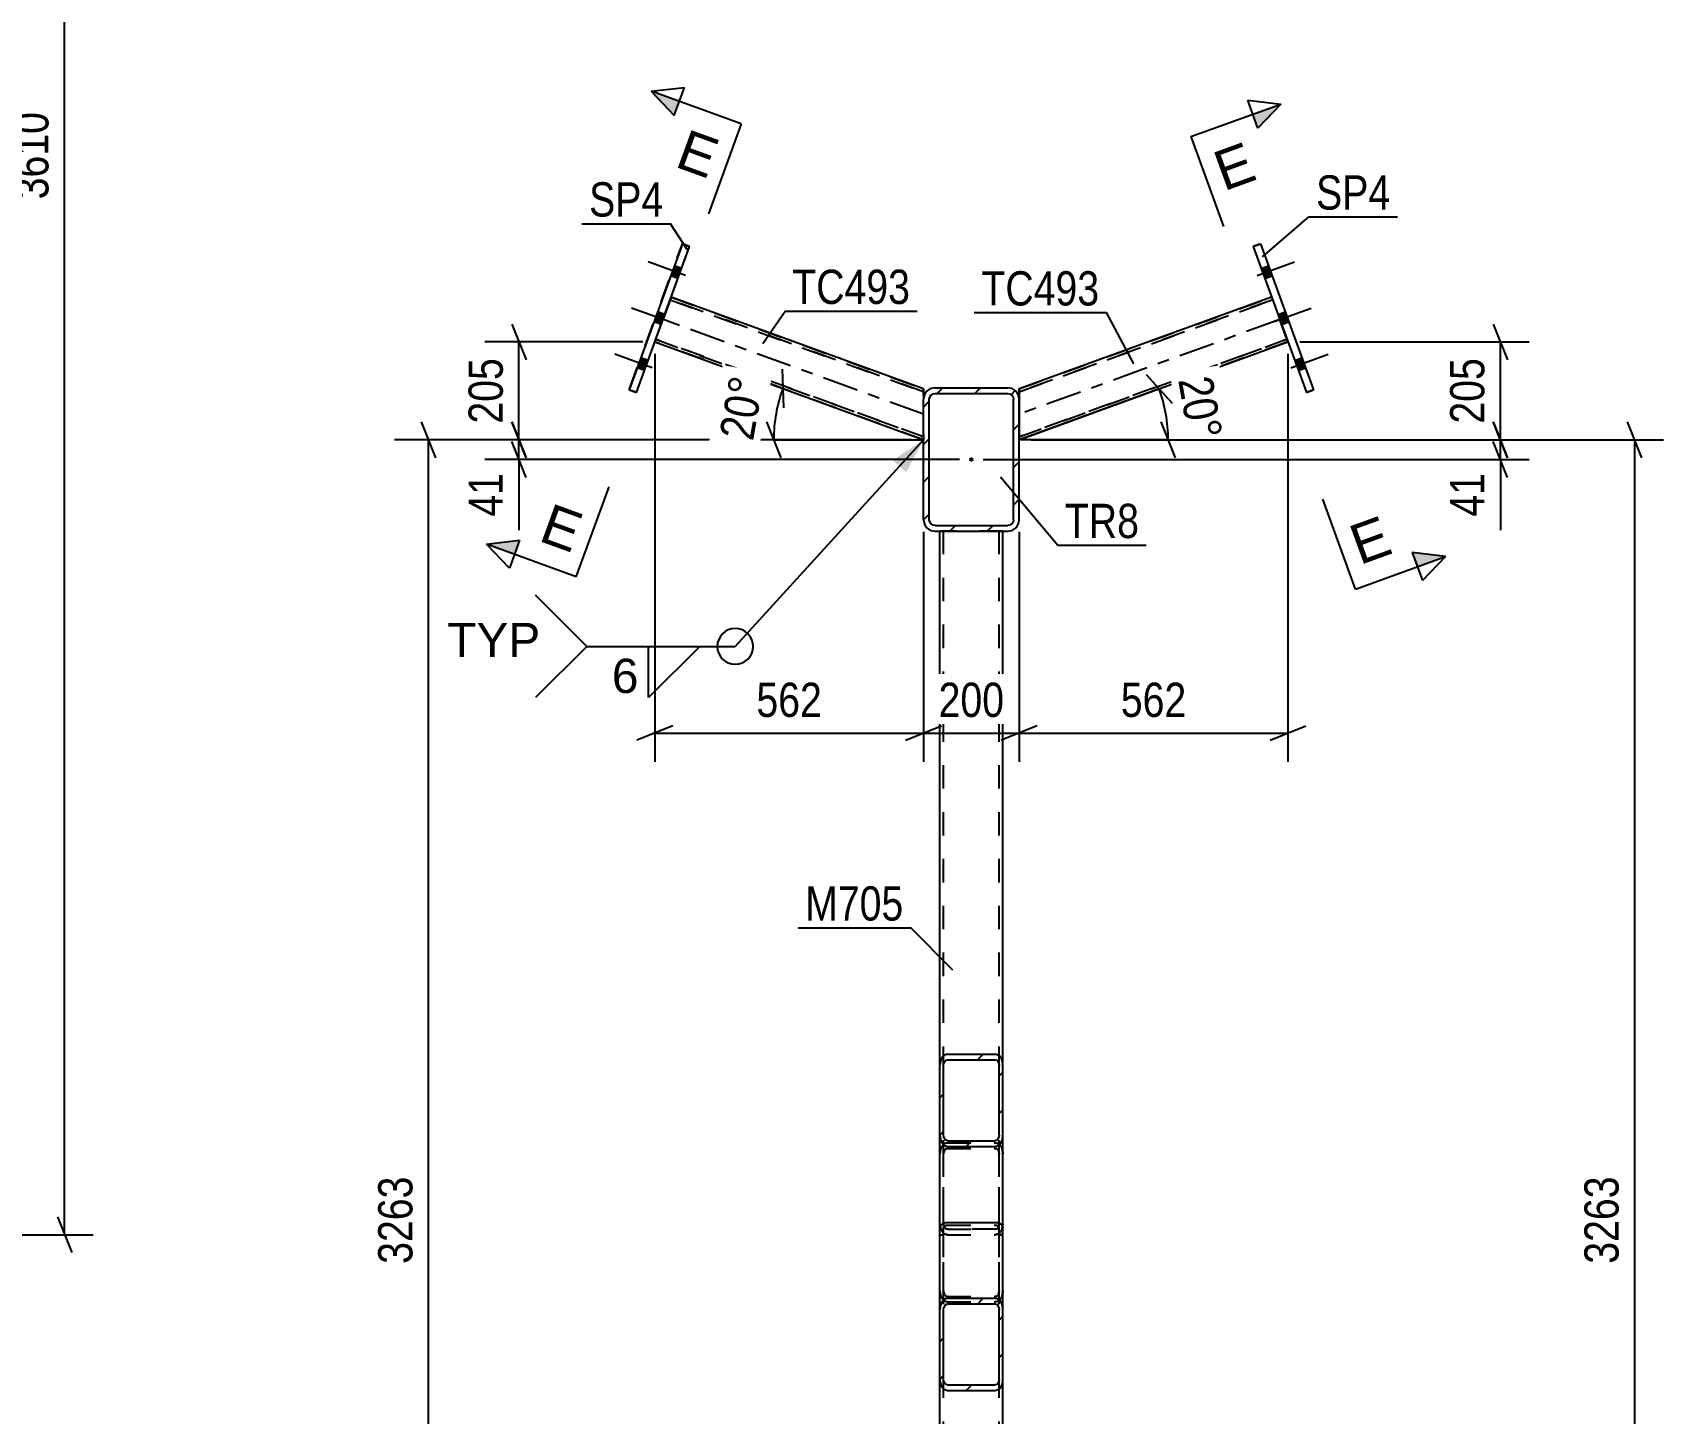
# Model space of a CAD drawing. Header units: millimetres. Extents: x 0 to 841, y 0 to 594.
# Drawn here: x 313.5 to 449.9, y 179.5 to 295 of the extents above; entities that cross this region are included whole.
import ezdxf

# ---------------------------------------------------------------- set-up
doc = ezdxf.new("R2010")
doc.units = ezdxf.units.MM
doc.linetypes.add('DXK_LINE_DOT2', pattern=[3.9198, 1.9599, -1.9599])
doc.linetypes.add('DXK_LINE_DOT3', pattern=[5.9187, 2.979, -0.9799, 0.9799, -0.9799])
doc.styles.add('Arial', font='ARIAL.TTF', dxfattribs={"height": 0.2})
doc.styles.add('Arial Narrow', font='ARIALN.TTF', dxfattribs={"height": 0.2})

# ---------------------------------------------------------------- blocks, each defined once
blk = doc.blocks.new('Part-389627663-10257 - 10248')
at = {"linetype": 'Continuous'}
h = blk.add_hatch(dxfattribs=at)
h.set_pattern_fill('', scale=0.7, style=0, pattern_type=0)
h.set_pattern_definition([(45, (389.404, 182.3938), (-1.57154, 1.57154), [])])
h.paths.add_polyline_path([(389.4, 188.23), (389.4, 182.39), (389.45, 182.04), (389.59, 181.73), (389.8, 181.53), (390.04, 181.46), (394.04, 181.46), (394.29, 181.53), (394.5, 181.73), (394.64, 182.04), (394.68, 182.39), (394.68, 188.23), (394.64, 188.59), (394.5, 188.89), (394.29, 189.1), (394.04, 189.17), (390.04, 189.17), (389.8, 189.1), (389.59, 188.89), (389.45, 188.59)])
h.paths.add_polyline_path([(389.82, 188.56), (389.92, 188.66), (390.04, 188.7), (394.04, 188.7), (394.17, 188.66), (394.27, 188.56), (394.34, 188.41), (394.36, 188.23), (394.36, 182.39), (394.34, 182.22), (394.27, 182.06), (394.17, 181.96), (394.04, 181.93), (390.04, 181.93), (389.92, 181.96), (389.82, 182.06), (389.75, 182.22), (389.72, 182.39), (389.72, 188.23), (389.75, 188.41)])
at = {"color": 2, "linetype": 'Continuous'}
for p, q in [((389.4, 195.05), (389.45, 195.23)), ((389.4, 188.23), (389.4, 195.05)), ((389.45, 195.23), (389.59, 195.38)), ((389.59, 195.38), (389.8, 195.49)), ((389.8, 195.49), (390.04, 195.52)), ((390.04, 195.52), (394.04, 195.52)), ((394.04, 195.52), (394.29, 195.49)), ((394.29, 195.49), (394.5, 195.38)), ((394.5, 195.38), (394.64, 195.23)), ((394.64, 195.23), (394.68, 195.05)), ((394.68, 188.23), (394.68, 195.05)), ((389.45, 188.59), (389.4, 188.23)), ((389.4, 182.39), (389.4, 188.23)), ((389.72, 188.23), (389.75, 188.41)), ((389.72, 182.39), (389.72, 188.23)), ((390.04, 189.17), (389.8, 189.1)), ((389.92, 188.66), (390.04, 188.7)), ((390.04, 189.17), (394.04, 189.17)), ((390.04, 188.7), (394.04, 188.7)), ((394.29, 189.1), (394.04, 189.17)), ((394.04, 188.7), (394.17, 188.66)), ((394.34, 188.41), (394.36, 188.23)), ((394.36, 182.39), (394.36, 188.23)), ((394.68, 188.23), (394.64, 188.59)), ((394.68, 182.39), (394.68, 188.23)), ((389.4, 182.39), (389.45, 182.04)), ((389.75, 182.22), (389.72, 182.39)), ((389.8, 181.53), (390.04, 181.46)), ((390.04, 181.93), (389.92, 181.96)), ((390.04, 181.93), (394.04, 181.93)), ((390.04, 181.46), (394.04, 181.46)), ((394.17, 181.96), (394.04, 181.93)), ((394.04, 181.46), (394.29, 181.53)), ((394.36, 182.39), (394.34, 182.22)), ((394.64, 182.04), (394.68, 182.39))]:
    blk.add_line(p, q, dxfattribs=at)
at = {"color": 7, "linetype": 'DXK_LINE_DOT2'}
for p, q in [((389.75, 195.14), (389.72, 195.05)), ((389.72, 182.39), (389.72, 195.05)), ((389.82, 195.22), (389.75, 195.14)), ((389.92, 195.27), (389.82, 195.22)), ((390.04, 195.29), (389.92, 195.27)), ((390.04, 195.29), (394.04, 195.29)), ((394.17, 195.27), (394.04, 195.29)), ((394.27, 195.22), (394.17, 195.27)), ((394.34, 195.14), (394.27, 195.22)), ((394.36, 195.05), (394.34, 195.14)), ((394.36, 182.39), (394.36, 195.05)), ((389.4, 194.47), (389.72, 194.47)), ((394.36, 194.47), (394.68, 194.47)), ((389.45, 189.44), (389.4, 189.79)), ((389.72, 189.79), (389.75, 189.62)), ((394.34, 189.62), (394.36, 189.79)), ((394.68, 189.79), (394.64, 189.44)), ((389.4, 182.39), (389.4, 188.23)), ((390.04, 188.86), (389.8, 188.93)), ((389.92, 189.36), (390.04, 189.33)), ((390.04, 189.33), (394.04, 189.33)), ((390.04, 188.86), (394.04, 188.86)), ((394.04, 189.33), (394.17, 189.36)), ((394.29, 188.93), (394.04, 188.86)), ((394.68, 182.39), (394.68, 188.23))]:
    blk.add_line(p, q, dxfattribs=at)
for centre, radius, start, end in [((390.16, 189.71), 0.425, 193.2949, 235.5336), ((393.93, 189.71), 0.425, 304.4664, 346.7051), ((390.28, 189.63), 0.85, 193.2949, 235.5336), ((393.81, 189.63), 0.85, 304.4664, 346.7051)]:
    blk.add_arc(centre, radius, start, end, dxfattribs=at)
at = {"color": 2, "linetype": 'Continuous'}
for centre, radius, start, end in [((390.28, 188.39), 0.85, 124.4663, 166.705), ((390.16, 188.31), 0.425, 124.4663, 166.705), ((393.93, 188.31), 0.425, 13.295, 55.5337), ((393.81, 188.39), 0.85, 13.295, 55.5337), ((390.28, 182.23), 0.85, 193.295, 235.5337), ((390.16, 182.31), 0.425, 193.295, 235.5337), ((393.93, 182.31), 0.425, 304.4663, 346.705), ((393.81, 182.23), 0.85, 304.4663, 346.705)]:
    blk.add_arc(centre, radius, start, end, dxfattribs=at)
blk = doc.blocks.new('Part-389627663-10249 - 10248')
at = {"color": 7, "linetype": 'DXK_LINE_DOT2'}
for p, q in [((389.4, 195.41), (389.4, 209.61)), ((389.72, 195.41), (389.72, 209.61)), ((394.36, 195.41), (394.36, 209.61)), ((394.68, 195.41), (394.68, 209.61)), ((390.04, 202.18), (389.8, 202.11)), ((390.04, 202.18), (394.04, 202.18)), ((394.29, 202.11), (394.04, 202.18)), ((389.45, 201.6), (389.4, 201.25)), ((389.72, 201.25), (389.75, 201.43)), ((389.92, 201.68), (390.04, 201.71)), ((390.04, 201.71), (394.04, 201.71)), ((394.04, 201.71), (394.17, 201.68)), ((394.34, 201.43), (394.36, 201.25)), ((394.68, 201.25), (394.64, 201.6)), ((389.4, 195.41), (389.45, 195.05)), ((389.75, 195.23), (389.72, 195.41)), ((394.36, 195.41), (394.34, 195.23)), ((394.64, 195.05), (394.68, 195.41)), ((389.8, 194.55), (390.04, 194.47)), ((390.04, 194.94), (389.92, 194.98)), ((394.04, 194.94), (390.04, 194.94)), ((390.04, 194.47), (394.04, 194.47)), ((394.17, 194.98), (394.04, 194.94)), ((394.04, 194.47), (394.29, 194.55))]:
    blk.add_line(p, q, dxfattribs=at)
for centre, radius, start, end in [((390.28, 201.41), 0.85, 124.4664, 166.7051), ((393.81, 201.41), 0.85, 13.2949, 55.5336), ((390.16, 201.33), 0.425, 124.4664, 166.7051), ((393.93, 201.33), 0.425, 13.2949, 55.5336), ((390.28, 195.25), 0.85, 193.2949, 235.5336), ((390.16, 195.33), 0.425, 193.2949, 235.5336), ((393.93, 195.33), 0.425, 304.4664, 346.7051), ((393.81, 195.25), 0.85, 304.4664, 346.7051)]:
    blk.add_arc(centre, radius, start, end, dxfattribs=at)
blk = doc.blocks.new('Part-389627663-10282 - 10248')
at = {"color": 2, "linetype": 'Continuous'}
for p, q in [((417.15, 272.91), (396.04, 265.22)), ((396.04, 260.97), (418.52, 269.15)), ((396.04, 265.22), (396.04, 264.71)), ((396.04, 265.22), (396.04, 265.22)), ((396.04, 264.71), (396.04, 260.97)), ((396.04, 260.97), (396.04, 260.97))]:
    blk.add_line(p, q, dxfattribs=at)
at = {"color": 7, "linetype": 'DXK_LINE_DOT2'}
for p, q in [((396.04, 265.22), (417.15, 272.91)), ((418.52, 269.15), (417.15, 272.91)), ((396.04, 264.97), (417.24, 272.68)), ((417.24, 272.68), (396.04, 264.97)), ((396.04, 261.22), (418.44, 269.37)), ((418.44, 269.37), (396.04, 261.22)), ((418.52, 269.15), (396.04, 260.97)), ((396.04, 260.97), (396.04, 265.22)), ((396.04, 264.97), (396.04, 264.97)), ((396.04, 264.97), (396.04, 264.95)), ((396.04, 264.95), (396.04, 264.81)), ((396.04, 261.22), (396.04, 261.22))]:
    blk.add_line(p, q, dxfattribs=at)
at = {"color": 7, "linetype": 'DXK_LINE_DOT3'}
blk.add_line((417.84, 271.03), (396.04, 263.1), dxfattribs=at)
blk = doc.blocks.new('Part-389627663-10250 - 10248')
at = {"color": 7, "linetype": 'DXK_LINE_DOT2'}
for p, q in [((389.45, 195.23), (389.4, 195.05)), ((389.4, 181.43), (389.4, 195.05)), ((389.59, 195.38), (389.45, 195.23)), ((389.8, 195.49), (389.59, 195.38)), ((389.72, 195.05), (389.75, 195.14)), ((389.72, 181.43), (389.72, 195.05)), ((389.75, 195.14), (389.82, 195.22)), ((390.04, 195.52), (389.8, 195.49)), ((389.82, 195.22), (389.92, 195.27)), ((389.92, 195.27), (390.04, 195.29)), ((390.04, 195.52), (394.04, 195.52)), ((390.04, 195.29), (394.04, 195.29)), ((394.29, 195.49), (394.04, 195.52)), ((394.04, 195.29), (394.17, 195.27)), ((394.17, 195.27), (394.27, 195.22)), ((394.27, 195.22), (394.34, 195.14)), ((394.5, 195.38), (394.29, 195.49)), ((394.34, 195.14), (394.36, 195.05)), ((394.36, 181.43), (394.36, 195.05)), ((394.64, 195.23), (394.5, 195.38)), ((394.68, 195.05), (394.64, 195.23)), ((394.68, 181.43), (394.68, 195.05)), ((389.4, 194.47), (389.72, 194.47)), ((394.68, 194.47), (394.36, 194.47)), ((389.4, 189.79), (389.45, 189.44)), ((389.75, 189.62), (389.72, 189.79)), ((394.36, 189.79), (394.34, 189.62)), ((394.64, 189.44), (394.68, 189.79)), ((389.8, 188.93), (390.04, 188.86)), ((390.04, 189.33), (389.92, 189.36)), ((390.04, 189.33), (394.04, 189.33)), ((390.04, 188.86), (394.04, 188.86)), ((394.17, 189.36), (394.04, 189.33)), ((394.04, 188.86), (394.29, 188.93))]:
    blk.add_line(p, q, dxfattribs=at)
for centre, radius, start, end in [((390.16, 189.71), 0.425, 193.2949, 235.5336), ((393.93, 189.71), 0.425, 304.4664, 346.7051), ((390.28, 189.63), 0.85, 193.2949, 235.5336), ((393.81, 189.63), 0.85, 304.4664, 346.7051)]:
    blk.add_arc(centre, radius, start, end, dxfattribs=at)
blk = doc.blocks.new('Part-389627663-10255 - 10248')
at = {"color": 7, "linetype": 'DXK_LINE_DOT2'}
for p, q in [((366.93, 272.91), (365.57, 269.15)), ((365.57, 269.15), (366.93, 272.91)), ((366.93, 272.91), (388.04, 265.22)), ((366.93, 272.91), (366.93, 272.91)), ((366.85, 272.68), (388.04, 264.97)), ((388.04, 264.97), (366.85, 272.68)), ((366.85, 272.68), (366.85, 272.68)), ((388.04, 260.97), (365.57, 269.15)), ((365.57, 269.15), (365.57, 269.15)), ((365.65, 269.37), (388.04, 261.22)), ((388.04, 261.22), (365.65, 269.37)), ((365.65, 269.37), (365.65, 269.37)), ((388.04, 260.97), (388.04, 265.22)), ((388.04, 264.97), (388.04, 264.97)), ((388.04, 264.71), (388.04, 264.91)), ((388.04, 261.38), (388.04, 264.36)), ((388.04, 261.48), (388.04, 260.97)), ((388.04, 261.22), (388.04, 261.24)), ((388.04, 261.22), (388.04, 261.22)), ((388.04, 260.97), (388.04, 260.97)), ((388.04, 260.97), (388.04, 260.97))]:
    blk.add_line(p, q, dxfattribs=at)
at = {"color": 2, "linetype": 'Continuous'}
for p, q in [((388.04, 265.22), (366.93, 272.91)), ((365.57, 269.15), (388.04, 260.97)), ((388.04, 265.22), (388.04, 265.22)), ((388.04, 265.22), (388.04, 265.19)), ((388.04, 265.19), (388.04, 265.07)), ((388.04, 265.07), (388.04, 264.71)), ((388.04, 264.71), (388.04, 264.36))]:
    blk.add_line(p, q, dxfattribs=at)
at = {"color": 7, "linetype": 'DXK_LINE_DOT3'}
blk.add_line((388.04, 263.1), (366.25, 271.03), dxfattribs=at)
blk = doc.blocks.new('Part-389627663-10284 - 10248')
at = {"color": 2, "linetype": 'Continuous'}
for p, q in [((367.87, 277.36), (363.43, 265.14)), ((364.03, 264.92), (368.47, 277.14)), ((368.47, 277.14), (367.87, 277.36)), ((367.87, 277.36), (367.87, 277.36)), ((368.47, 277.14), (368.47, 277.14)), ((363.43, 265.14), (364.03, 264.92)), ((363.43, 265.14), (363.43, 265.14)), ((364.03, 264.92), (364.03, 264.92))]:
    blk.add_line(p, q, dxfattribs=at)
at = {"color": 7, "linetype": 'DXK_LINE_DOT2'}
for p, q in [((363.43, 265.14), (367.87, 277.36)), ((364.03, 264.92), (368.47, 277.14)), ((367.87, 277.36), (368.47, 277.14)), ((364.03, 264.92), (363.43, 265.14))]:
    blk.add_line(p, q, dxfattribs=at)
blk = doc.blocks.new('Part-389627663-10287 - 10248')
at = {"color": 2, "linetype": 'Continuous'}
for p, q in [((416.22, 277.36), (415.61, 277.14)), ((415.61, 277.14), (420.06, 264.92)), ((416.22, 277.36), (420.66, 265.14)), ((420.06, 264.92), (420.66, 265.14))]:
    blk.add_line(p, q, dxfattribs=at)
at = {"color": 7, "linetype": 'DXK_LINE_DOT2'}
for p, q in [((415.61, 277.14), (416.22, 277.36)), ((420.66, 265.14), (420.06, 264.92))]:
    blk.add_line(p, q, dxfattribs=at)
blk = doc.blocks.new('Part-389627663-10300 - 10248')
at = {"linetype": 'Continuous'}
h = blk.add_hatch(dxfattribs=at)
h.set_pattern_fill('', scale=0.7, style=0, pattern_type=0)
h.set_pattern_definition([(45, (389.404, 202.8088), (-1.57154, 1.57154), [])])
h.paths.add_polyline_path([(389.4, 208.65), (389.4, 202.81), (389.45, 202.45), (389.59, 202.15), (389.8, 201.95), (390.04, 201.87), (394.04, 201.87), (394.29, 201.95), (394.5, 202.15), (394.64, 202.45), (394.68, 202.81), (394.68, 208.65), (394.64, 209.01), (394.5, 209.31), (394.29, 209.51), (394.04, 209.58), (390.04, 209.58), (389.8, 209.51), (389.59, 209.31), (389.45, 209.01)])
h.paths.add_polyline_path([(389.82, 208.98), (389.92, 209.08), (390.04, 209.11), (394.04, 209.11), (394.17, 209.08), (394.27, 208.98), (394.34, 208.83), (394.36, 208.65), (394.36, 202.81), (394.34, 202.63), (394.27, 202.48), (394.17, 202.38), (394.04, 202.34), (390.04, 202.34), (389.92, 202.38), (389.82, 202.48), (389.75, 202.63), (389.72, 202.81), (389.72, 208.65), (389.75, 208.83)])
at = {"color": 2, "linetype": 'Continuous'}
for p, q in [((389.45, 209.01), (389.4, 208.65)), ((389.72, 208.65), (389.75, 208.83)), ((390.04, 209.58), (389.8, 209.51)), ((389.92, 209.08), (390.04, 209.11)), ((390.04, 209.58), (394.04, 209.58)), ((390.04, 209.11), (394.04, 209.11)), ((394.29, 209.51), (394.04, 209.58)), ((394.04, 209.11), (394.17, 209.08)), ((394.34, 208.83), (394.36, 208.65)), ((394.68, 208.65), (394.64, 209.01)), ((389.4, 202.81), (389.4, 208.65)), ((389.72, 202.81), (389.72, 208.65)), ((394.36, 202.81), (394.36, 208.65)), ((394.68, 202.81), (394.68, 208.65)), ((389.4, 195.41), (389.4, 202.81)), ((389.4, 202.81), (389.45, 202.45)), ((389.75, 202.63), (389.72, 202.81)), ((389.8, 201.95), (390.04, 201.87)), ((390.04, 202.34), (389.92, 202.38)), ((390.04, 202.34), (394.04, 202.34)), ((390.04, 201.87), (394.04, 201.87)), ((394.17, 202.38), (394.04, 202.34)), ((394.04, 201.87), (394.29, 201.95)), ((394.36, 202.81), (394.34, 202.63)), ((394.64, 202.45), (394.68, 202.81)), ((394.68, 195.41), (394.68, 202.81)), ((389.44, 195.17), (389.4, 195.41)), ((394.68, 195.41), (394.65, 195.17))]:
    blk.add_line(p, q, dxfattribs=at)
at = {"color": 7, "linetype": 'DXK_LINE_DOT2'}
for p, q in [((389.4, 202.81), (389.4, 208.65)), ((389.72, 195.41), (389.72, 208.65)), ((394.36, 195.41), (394.36, 208.65)), ((394.68, 202.81), (394.68, 208.65)), ((389.8, 202.11), (390.04, 202.18)), ((390.04, 202.18), (394.04, 202.18)), ((394.04, 202.18), (394.29, 202.11)), ((389.4, 201.25), (389.45, 201.6)), ((389.75, 201.43), (389.72, 201.25)), ((390.04, 201.71), (389.92, 201.68)), ((390.04, 201.71), (394.04, 201.71)), ((394.17, 201.68), (394.04, 201.71)), ((394.36, 201.25), (394.34, 201.43)), ((394.64, 201.6), (394.68, 201.25)), ((389.45, 195.05), (389.44, 195.17)), ((389.72, 195.41), (389.75, 195.23)), ((394.34, 195.23), (394.36, 195.41)), ((394.65, 195.17), (394.64, 195.05)), ((390.04, 194.47), (389.8, 194.55)), ((389.92, 194.98), (390.04, 194.94)), ((390.04, 194.94), (394.04, 194.94)), ((390.04, 194.47), (394.04, 194.47)), ((394.04, 194.94), (394.17, 194.98)), ((394.29, 194.55), (394.04, 194.47))]:
    blk.add_line(p, q, dxfattribs=at)
at = {"color": 2, "linetype": 'Continuous'}
for centre, radius, start, end in [((390.28, 208.81), 0.85, 124.4665, 166.7051), ((390.16, 208.73), 0.425, 124.4665, 166.7051), ((393.93, 208.73), 0.425, 13.2949, 55.5335), ((393.81, 208.81), 0.85, 13.2949, 55.5335), ((390.28, 202.65), 0.85, 193.2949, 235.5335), ((390.16, 202.73), 0.425, 193.2949, 235.5335), ((393.93, 202.73), 0.425, 304.4665, 346.7051), ((393.81, 202.65), 0.85, 304.4665, 346.7051)]:
    blk.add_arc(centre, radius, start, end, dxfattribs=at)
at = {"color": 7, "linetype": 'DXK_LINE_DOT2'}
for centre, radius, start, end in [((390.28, 201.41), 0.85, 124.4664, 166.7051), ((393.81, 201.41), 0.85, 13.2949, 55.5336), ((390.16, 201.33), 0.425, 124.4664, 166.7051), ((393.93, 201.33), 0.425, 13.2949, 55.5336), ((390.28, 195.25), 0.85, 193.2949, 235.5336), ((390.16, 195.33), 0.425, 193.2949, 235.5336), ((393.93, 195.33), 0.425, 304.4664, 346.7051), ((393.81, 195.25), 0.85, 304.4664, 346.7051)]:
    blk.add_arc(centre, radius, start, end, dxfattribs=at)
blk = doc.blocks.new('Part-389627663-10301 - 10248')
at = {"color": 2, "linetype": 'Continuous'}
for p, q in [((389.4, 208.65), (389.4, 253.32)), ((394.68, 208.65), (394.68, 253.32)), ((389.4, 195.05), (389.4, 195.41)), ((394.68, 195.05), (394.68, 195.41)), ((389.4, 137.72), (389.4, 182.39)), ((394.68, 137.72), (394.68, 182.39))]:
    blk.add_line(p, q, dxfattribs=at)
at = {"color": 7, "linetype": 'DXK_LINE_DOT2'}
for p, q in [((394.68, 253.32), (389.4, 253.32)), ((389.72, 137.72), (389.72, 253.32)), ((394.36, 137.72), (394.36, 253.32)), ((389.4, 195.41), (389.4, 208.65)), ((394.68, 195.41), (394.68, 208.65)), ((389.4, 182.39), (389.4, 195.05)), ((394.68, 182.39), (394.68, 195.05)), ((389.4, 137.72), (394.68, 137.72)), ((389.4, 137.72), (389.45, 137.72))]:
    blk.add_line(p, q, dxfattribs=at)
blk = doc.blocks.new('Part-389627663-10303 - 10248')
at = {"linetype": 'Continuous'}
h = blk.add_hatch(dxfattribs=at)
h.set_pattern_fill('', scale=0.7, style=0, pattern_type=0)
h.set_pattern_definition([(45, (388.044, 254.2802), (-1.57154, 1.57154), [])])
h.paths.add_polyline_path([(388.04, 264.36), (388.04, 254.28), (388.12, 253.91), (388.33, 253.6), (388.64, 253.39), (389, 253.32), (395.08, 253.32), (395.45, 253.39), (395.76, 253.6), (395.97, 253.91), (396.04, 254.28), (396.04, 264.36), (395.97, 264.73), (395.76, 265.04), (395.45, 265.25), (395.08, 265.32), (389, 265.32), (388.64, 265.25), (388.33, 265.04), (388.12, 264.73)])
h.paths.add_polyline_path([(388.66, 264.7), (388.82, 264.8), (389, 264.84), (395.08, 264.84), (395.27, 264.8), (395.42, 264.7), (395.53, 264.54), (395.56, 264.36), (395.56, 254.28), (395.53, 254.1), (395.42, 253.94), (395.27, 253.84), (395.08, 253.8), (389, 253.8), (388.82, 253.84), (388.66, 253.94), (388.56, 254.1), (388.52, 254.28), (388.52, 264.36), (388.56, 264.54)])
blk.add_hatch(color=30, dxfattribs=at).paths.add_polyline_path([(392.04, 259.22, -1), (392.04, 259.42, -1)])
at = {"color": 2, "linetype": 'Continuous'}
for p, q in [((388.12, 264.73), (388.04, 264.36)), ((389, 265.32), (388.64, 265.25)), ((388.82, 264.8), (389, 264.84)), ((389, 265.32), (395.08, 265.32)), ((389, 264.84), (395.08, 264.84)), ((395.45, 265.25), (395.08, 265.32)), ((395.08, 264.84), (395.27, 264.8)), ((396.04, 264.36), (395.97, 264.73)), ((388.04, 254.28), (388.04, 264.36)), ((388.52, 264.36), (388.56, 264.54)), ((388.52, 254.28), (388.52, 264.36)), ((395.53, 264.54), (395.56, 264.36)), ((395.56, 254.28), (395.56, 264.36)), ((396.04, 254.28), (396.04, 264.36)), ((388.04, 254.28), (388.12, 253.91)), ((388.56, 254.1), (388.52, 254.28)), ((389, 253.8), (388.82, 253.84)), ((389, 253.8), (395.08, 253.8)), ((395.27, 253.84), (395.08, 253.8)), ((395.56, 254.28), (395.53, 254.1)), ((395.97, 253.91), (396.04, 254.28)), ((388.64, 253.39), (389, 253.32)), ((389, 253.32), (395.08, 253.32)), ((395.08, 253.32), (395.45, 253.39))]:
    blk.add_line(p, q, dxfattribs=at)
at = {"color": 7, "linetype": 'DXK_LINE_DOT3'}
blk.add_line((392.04, 259.32), (392.04, 259.32), dxfattribs=at)
at = {"color": 30, "linetype": 'DXK_LINE_DOT3'}
blk.add_line((392.04, 259.32), (392.04, 259.32), dxfattribs=at)
at = {"color": 30, "linetype": 'Continuous'}
blk.add_circle((392.04, 259.32), 0.1, dxfattribs=at)
at = {"color": 2, "linetype": 'Continuous'}
for centre, radius, start, end in [((389, 264.36), 0.96, 112.5, 157.5), ((389, 264.36), 0.48, 112.5, 157.5), ((395.08, 264.36), 0.48, 22.5, 67.5), ((395.08, 264.36), 0.96, 22.5, 67.5), ((389, 254.28), 0.96, 202.5, 247.5), ((389, 254.28), 0.48, 202.5, 247.5), ((395.08, 254.28), 0.48, 292.5, 337.5), ((395.08, 254.28), 0.96, 292.5, 337.5)]:
    blk.add_arc(centre, radius, start, end, dxfattribs=at)
blk = doc.blocks.new('Bolt-389627663-10341 - 10248')
at = {"linetype": 'Continuous'}
for points in [[(367.5, 274.47), (367.8, 275.29), (367.2, 275.51), (366.9, 274.69)], [(367.5, 274.47), (367.8, 275.29), (367.2, 275.51), (366.9, 274.69)], [(367.5, 274.47), (367.8, 275.29), (367.2, 275.51), (366.9, 274.69)], [(366.1, 270.61), (366.4, 271.44), (365.8, 271.66), (365.5, 270.83)], [(366.1, 270.61), (366.4, 271.44), (365.8, 271.66), (365.5, 270.83)], [(364.7, 266.76), (365, 267.59), (364.4, 267.81), (364.1, 266.98)], [(364.7, 266.76), (365, 267.59), (364.4, 267.81), (364.1, 266.98)], [(364.7, 266.76), (365, 267.59), (364.4, 267.81), (364.1, 266.98)]]:
    blk.add_hatch(color=1, dxfattribs=at).paths.add_polyline_path(points)
at = {"color": 1, "linetype": 'Continuous'}
for p, q in [((368.14, 274.7), (365.02, 275.84)), ((368.14, 274.7), (365.02, 275.84)), ((368.14, 274.7), (365.02, 275.84)), ((367.8, 275.29), (367.2, 275.51)), ((367.8, 275.29), (367.2, 275.51)), ((367.8, 275.29), (367.2, 275.51)), ((367.5, 274.47), (366.9, 274.69)), ((367.5, 274.47), (366.9, 274.69)), ((367.5, 274.47), (366.9, 274.69)), ((366.74, 270.85), (363.62, 271.99)), ((366.74, 270.85), (363.62, 271.99)), ((366.4, 271.44), (365.8, 271.66)), ((366.4, 271.44), (365.8, 271.66)), ((366.1, 270.61), (365.5, 270.83)), ((366.1, 270.61), (365.5, 270.83)), ((365.34, 267), (362.22, 268.13)), ((365.34, 267), (362.22, 268.13)), ((365.34, 267), (362.22, 268.13)), ((365, 267.59), (364.4, 267.81)), ((365, 267.59), (364.4, 267.81)), ((365, 267.59), (364.4, 267.81)), ((364.7, 266.76), (364.1, 266.98)), ((364.7, 266.76), (364.1, 266.98)), ((364.7, 266.76), (364.1, 266.98))]:
    blk.add_line(p, q, dxfattribs=at)
blk = doc.blocks.new('Bolt-389627663-10344 - 10248')
at = {"linetype": 'Continuous'}
for points in [[(416.28, 275.29), (416.59, 274.47), (417.19, 274.69), (416.89, 275.51)], [(416.28, 275.29), (416.59, 274.47), (417.19, 274.69), (416.89, 275.51)], [(416.28, 275.29), (416.59, 274.47), (417.19, 274.69), (416.89, 275.51)], [(417.69, 271.44), (417.99, 270.62), (418.59, 270.83), (418.29, 271.66)], [(417.69, 271.44), (417.99, 270.62), (418.59, 270.83), (418.29, 271.66)], [(419.09, 267.59), (419.39, 266.76), (419.99, 266.98), (419.69, 267.81)], [(419.09, 267.59), (419.39, 266.76), (419.99, 266.98), (419.69, 267.81)], [(419.09, 267.59), (419.39, 266.76), (419.99, 266.98), (419.69, 267.81)]]:
    blk.add_hatch(color=1, dxfattribs=at).paths.add_polyline_path(points)
at = {"color": 1, "linetype": 'Continuous'}
for p, q in [((415.95, 274.7), (419.07, 275.84)), ((415.95, 274.7), (419.07, 275.84)), ((415.95, 274.7), (419.07, 275.84)), ((416.28, 275.29), (416.89, 275.51)), ((416.28, 275.29), (416.89, 275.51)), ((416.28, 275.29), (416.89, 275.51)), ((416.59, 274.47), (417.19, 274.69)), ((416.59, 274.47), (417.19, 274.69)), ((416.59, 274.47), (417.19, 274.69)), ((417.35, 270.85), (420.47, 271.99)), ((417.35, 270.85), (420.47, 271.99)), ((417.69, 271.44), (418.29, 271.66)), ((417.69, 271.44), (418.29, 271.66)), ((417.99, 270.62), (418.59, 270.83)), ((417.99, 270.62), (418.59, 270.83)), ((418.75, 267), (421.87, 268.13)), ((418.75, 267), (421.87, 268.13)), ((418.75, 267), (421.87, 268.13)), ((419.09, 267.59), (419.69, 267.81)), ((419.09, 267.59), (419.69, 267.81)), ((419.09, 267.59), (419.69, 267.81)), ((419.39, 266.76), (419.99, 266.98)), ((419.39, 266.76), (419.99, 266.98)), ((419.39, 266.76), (419.99, 266.98))]:
    blk.add_line(p, q, dxfattribs=at)
blk = doc.blocks.new('StraightDimension-389627663-3346 - 2911')
at = {"color": 7, "linetype": 'Continuous'}
for p, q in [((316.8, 373.49), (315.6, 376.49)), ((287.87, 374.99), (318.6, 374.99)), ((316.2, 194.49), (316.2, 374.99)), ((315.6, 195.99), (316.8, 192.99)), ((287.87, 194.49), (318.6, 194.49))]:
    blk.add_line(p, q, dxfattribs=at)
at = {"color": 0}
blk.add_wipeout([(315.45, 288.99), (311.25, 288.99), (311.25, 280.48), (315.45, 280.48)], dxfattribs=at)
at = {"color": 3, "style": 'Arial Narrow'}
blk.add_text('3610', height=2.863, rotation=90.0002, dxfattribs=at).set_placement((314.85, 281.08))
blk = doc.blocks.new('StraightDimension-389627663-25685 - 10248')
at = {"color": 7, "linetype": 'Continuous'}
for p, q in [((365.57, 268.15), (365.57, 234.04)), ((388.04, 253.28), (388.04, 234.04)), ((367.07, 237.04), (364.07, 235.84)), ((365.57, 236.44), (388.04, 236.44)), ((386.54, 235.84), (389.54, 237.04))]:
    blk.add_line(p, q, dxfattribs=at)
at = {"color": 0}
blk.add_wipeout([(380.15, 237.19), (380.15, 241.39), (373.46, 241.39), (373.46, 237.19)], dxfattribs=at)
at = {"color": 3, "style": 'Arial Narrow'}
blk.add_text('562', height=2.863, dxfattribs=at).set_placement((374.06, 237.79))
blk = doc.blocks.new('StraightDimension-389627663-25684 - 10248')
at = {"color": 7, "linetype": 'Continuous'}
for p, q in [((388.04, 253.28), (388.04, 234.04)), ((396.04, 253.28), (396.04, 234.04)), ((386.54, 235.84), (389.54, 237.04)), ((388.04, 236.44), (396.04, 236.44)), ((397.54, 237.04), (394.54, 235.84))]:
    blk.add_line(p, q, dxfattribs=at)
at = {"color": 0}
blk.add_wipeout([(395.39, 237.19), (395.39, 241.39), (388.7, 241.39), (388.7, 237.19)], dxfattribs=at)
at = {"color": 3, "style": 'Arial Narrow'}
blk.add_text('200', height=2.863, dxfattribs=at).set_placement((389.3, 237.79))
blk = doc.blocks.new('AngleDimension-389627663-23978 - 10248')
at = {"color": 7, "linetype": 'Continuous'}
for p, q in [((406.67, 266.43), (408.83, 264.02)), ((407.75, 265.23), (396.04, 260.97)), ((409.1, 259.47), (407.9, 262.47)), ((408.5, 260.97), (396.04, 260.97)), ((397.04, 260.97), (408.5, 260.97))]:
    blk.add_line(p, q, dxfattribs=at)
blk.add_arc((396.04, 260.97), 12.46, 0, 19.9999, dxfattribs=at)
at = {"color": 0}
blk.add_wipeout([(409.76, 260.11), (413.9, 260.84), (412.78, 267.2), (408.64, 266.47)], dxfattribs=at)
at = {"color": 3, "style": 'Arial Narrow'}
blk.add_text('20°', height=2.863, rotation=-80.0021, dxfattribs=at).set_placement((409.33, 265.98))
blk = doc.blocks.new('StraightDimension-389627663-23875 - 10248')
at = {"color": 7, "linetype": 'Continuous'}
for p, q in [((448.12, 259.47), (446.92, 262.47)), ((397.04, 260.97), (449.92, 260.97)), ((447.52, 130.45), (447.52, 260.97)), ((446.92, 131.95), (448.12, 128.95)), ((408.32, 130.45), (449.92, 130.45))]:
    blk.add_line(p, q, dxfattribs=at)
at = {"color": 0}
blk.add_wipeout([(446.77, 199.97), (442.57, 199.97), (442.57, 191.45), (446.77, 191.45)], dxfattribs=at)
at = {"color": 3, "style": 'Arial Narrow'}
blk.add_text('3263', height=2.863, rotation=90.0002, dxfattribs=at).set_placement((446.17, 192.06))
blk = doc.blocks.new('StraightDimension-389627663-23658 - 10248')
at = {"color": 7, "linetype": 'Continuous'}
for p, q in [((347.24, 259.47), (346.04, 262.47)), ((387.04, 260.97), (343.79, 260.97)), ((346.64, 130.45), (346.64, 260.97)), ((346.04, 131.95), (347.24, 128.95)), ((375.77, 130.45), (343.79, 130.45))]:
    blk.add_line(p, q, dxfattribs=at)
at = {"color": 0}
blk.add_wipeout([(345.89, 199.97), (341.69, 199.97), (341.69, 191.45), (345.89, 191.45)], dxfattribs=at)
at = {"color": 3, "style": 'Arial Narrow'}
blk.add_text('3263', height=2.863, rotation=90.0002, dxfattribs=at).set_placement((345.29, 192.05))
blk = doc.blocks.new('StraightDimension-389627663-23636 - 10248')
at = {"color": 7, "linetype": 'Continuous'}
for p, q in [((353.6, 270.65), (354.8, 267.65)), ((364.57, 269.15), (351.35, 269.15)), ((354.2, 260.97), (354.2, 269.15)), ((354.8, 259.47), (353.6, 262.47)), ((387.04, 260.97), (351.35, 260.97))]:
    blk.add_line(p, q, dxfattribs=at)
at = {"color": 0}
blk.add_wipeout([(353.45, 268.4), (349.25, 268.4), (349.25, 261.72), (353.45, 261.72)], dxfattribs=at)
at = {"color": 3, "style": 'Arial Narrow'}
blk.add_text('205', height=2.863, rotation=90.0002, dxfattribs=at).set_placement((352.85, 262.32))
blk = doc.blocks.new('StraightDimension-389627663-23637 - 10248')
at = {"color": 7, "linetype": 'Continuous'}
for p, q in [((353.6, 262.47), (354.8, 259.47)), ((387.04, 260.97), (351.35, 260.97)), ((354.8, 257.82), (353.6, 260.82)), ((354.2, 259.32), (354.2, 260.97)), ((391.04, 259.32), (351.35, 259.32)), ((354.2, 259.32), (354.2, 253.41)), ((354.2, 259.32), (354.2, 253.41))]:
    blk.add_line(p, q, dxfattribs=at)
at = {"color": 0}
blk.add_wipeout([(353.45, 258.8), (349.25, 258.8), (349.25, 253.94), (353.45, 253.94)], dxfattribs=at)
at = {"color": 3, "style": 'Arial Narrow'}
blk.add_text('41', height=2.863, rotation=90.0002, dxfattribs=at).set_placement((352.85, 254.54))
blk = doc.blocks.new('StraightDimension-389627663-23956 - 10248')
at = {"color": 7, "linetype": 'Continuous'}
for p, q in [((435.69, 270.65), (436.89, 267.65)), ((419.52, 269.15), (438.69, 269.15)), ((436.29, 260.97), (436.29, 269.15)), ((436.89, 259.47), (435.69, 262.47)), ((397.04, 260.97), (438.69, 260.97))]:
    blk.add_line(p, q, dxfattribs=at)
at = {"color": 0}
blk.add_wipeout([(435.54, 268.4), (431.34, 268.4), (431.34, 261.72), (435.54, 261.72)], dxfattribs=at)
at = {"color": 3, "style": 'Arial Narrow'}
blk.add_text('205', height=2.863, rotation=90.0002, dxfattribs=at).set_placement((434.94, 262.32))
blk = doc.blocks.new('StraightDimension-389627663-23957 - 10248')
at = {"color": 7, "linetype": 'Continuous'}
for p, q in [((435.69, 262.47), (436.89, 259.47)), ((397.04, 260.97), (438.69, 260.97)), ((436.89, 257.82), (435.69, 260.82)), ((436.29, 259.32), (436.29, 260.97)), ((393.04, 259.32), (438.69, 259.32)), ((436.29, 259.32), (436.29, 253.41)), ((436.29, 259.32), (436.29, 253.41))]:
    blk.add_line(p, q, dxfattribs=at)
at = {"color": 0}
blk.add_wipeout([(435.54, 258.8), (431.34, 258.8), (431.34, 253.94), (435.54, 253.94)], dxfattribs=at)
at = {"color": 3, "style": 'Arial Narrow'}
blk.add_text('41', height=2.863, rotation=90.0002, dxfattribs=at).set_placement((434.94, 254.54))
blk = doc.blocks.new('AngleDimension-389627663-24038 - 10248')
at = {"color": 7, "linetype": 'Continuous'}
for p, q in [((376.22, 266.87), (376.32, 263.64)), ((376.27, 265.25), (388.04, 260.97)), ((376.12, 259.47), (374.92, 262.47)), ((387.04, 260.97), (375.52, 260.97)), ((375.52, 260.97), (388.04, 260.97))]:
    blk.add_line(p, q, dxfattribs=at)
blk.add_arc((388.04, 260.97), 12.53, 160.0001, 180, dxfattribs=at)
at = {"color": 0}
blk.add_wipeout([(375.38, 266.48), (371.25, 267.21), (370.12, 260.85), (374.26, 260.12)], dxfattribs=at)
at = {"color": 3, "style": 'Arial Narrow'}
blk.add_text('20°', height=2.863, rotation=80.0021, dxfattribs=at).set_placement((373.77, 260.81))
blk = doc.blocks.new('StraightDimension-389627663-25683 - 10248')
at = {"color": 7, "linetype": 'Continuous'}
for p, q in [((418.52, 268.15), (418.52, 234.04)), ((396.04, 253.28), (396.04, 234.04)), ((397.54, 237.04), (394.54, 235.84)), ((396.04, 236.44), (418.52, 236.44)), ((417.02, 235.84), (420.02, 237.04))]:
    blk.add_line(p, q, dxfattribs=at)
at = {"color": 0}
blk.add_wipeout([(410.63, 237.19), (410.63, 241.39), (403.94, 241.39), (403.94, 237.19)], dxfattribs=at)
at = {"color": 3, "style": 'Arial Narrow'}
blk.add_text('562', height=2.863, dxfattribs=at).set_placement((404.54, 237.79))
blk = doc.blocks.new('Mark-389627663-29491 - 10248')
at = {"color": 0}
blk.add_wipeout([(386.37, 220.76), (386.37, 223.76), (378.14, 223.76), (378.14, 220.76)], dxfattribs=at)
blk.add_wipeout([(386.37, 220.76), (386.37, 223.76), (378.14, 223.76), (378.14, 220.76)], dxfattribs=at)
at = {"color": 30, "linetype": 'Continuous'}
for p in [(377.54, 220.16), (390.5, 216.62)]:
    blk.add_line(p, (386.97, 220.16), dxfattribs=at)
at = {"color": 3, "style": 'Arial Narrow'}
blk.add_text('M705', height=2.863, dxfattribs=at).set_placement((378.14, 220.76))
blk = doc.blocks.new('SectionMark-389627663-16330 - 10248')
at = {"linetype": 'Continuous'}
for points in [[(416, 287.02), (415.57, 288.2), (417.92, 289.05)], [(429.34, 250.36), (428.91, 251.54), (431.69, 251.22)]]:
    blk.add_hatch(color=6, dxfattribs=at).paths.add_polyline_path(points)
at = {"color": 6, "linetype": 'Continuous'}
for p, q in [((416, 287.02), (415.15, 289.37)), ((415.15, 289.37), (417.92, 289.05)), ((417.92, 289.05), (416, 287.02)), ((431.69, 251.22), (428.91, 251.54)), ((428.91, 251.54), (429.76, 249.19)), ((431.69, 251.22), (429.76, 249.19))]:
    blk.add_line(p, q, dxfattribs=at)
at = {"color": 0, "linetype": 'Continuous'}
for points in [[(416.06, 282.79), (414.87, 286.08), (411.94, 285.02), (413.14, 281.73)], [(427.43, 251.53), (426.24, 254.82), (423.31, 253.76), (424.51, 250.47)]]:
    blk.add_wipeout(points, dxfattribs=at)
at = {"color": 6, "linetype": 'Continuous'}
for p, q in [((410.4, 286.32), (417.92, 289.05)), ((410.4, 286.32), (413.14, 278.8)), ((424.17, 248.48), (421.43, 256)), ((424.17, 248.48), (431.69, 251.22))]:
    blk.add_line(p, q, dxfattribs=at)
at = {"color": 3, "linetype": 'Continuous', "style": 'Arial'}
for p in [(413.14, 281.73), (424.51, 250.47)]:
    blk.add_text('E', height=3.34, rotation=19.9905, dxfattribs=at).set_placement(p)
blk = doc.blocks.new('WeldMark-389627663-29444 - 10248')
at = {"linetype": 'Continuous'}
blk.add_hatch(color=30, dxfattribs=at).paths.add_polyline_path([(385.47, 259.26), (388.04, 260.97), (386.58, 258.25)])
at = {"color": 30, "linetype": 'Continuous'}
for p in [(388.04, 260.97), (359.87, 243.69)]:
    blk.add_line(p, (372.29, 243.69), dxfattribs=at)
at = {"color": 3, "linetype": 'Continuous'}
for p, q in [((359.87, 243.69), (355.59, 247.98)), ((359.87, 243.69), (355.59, 239.41)), ((365.05, 243.69), (369.34, 243.69))]:
    blk.add_line(p, q, dxfattribs=at)
for start, end in [(90, 270), (270, 90)]:
    blk.add_arc((372.29, 243.69), 1.5, start, end, dxfattribs=at)
at = {"color": 0}
blk.add_wipeout([(364.39, 239.59), (364.39, 242.99), (361.77, 242.99), (361.77, 239.59)], dxfattribs=at)
at = {"color": 3, "linetype": 'Continuous'}
for p, q in [((369.34, 243.69), (365.05, 239.41)), ((365.05, 239.41), (365.05, 243.69))]:
    blk.add_line(p, q, dxfattribs=at)
at = {"color": 3, "style": 'Arial'}
blk.add_text('6', height=2.87, dxfattribs=at).set_placement((361.97, 239.79))
at = {"color": 0, "linetype": 'Continuous'}
blk.add_wipeout([(355.97, 242.79), (355.97, 245.79), (348.2, 245.79), (348.2, 242.79)], dxfattribs=at)
blk.add_wipeout([(355.97, 242.79), (355.97, 245.79), (348.2, 245.79), (348.2, 242.79)], dxfattribs=at)
at = {"color": 3, "linetype": 'Continuous', "style": 'Arial'}
blk.add_text('TYP', height=2.865, dxfattribs=at).set_placement((348.2, 242.79))
blk = doc.blocks.new('Mark-389627663-16296 - 10248')
at = {"color": 0}
blk.add_wipeout([(427.08, 280.22), (427.08, 283.22), (420.87, 283.22), (420.87, 280.22)], dxfattribs=at)
blk.add_wipeout([(427.08, 280.22), (427.08, 283.22), (420.87, 283.22), (420.87, 280.22)], dxfattribs=at)
at = {"color": 30, "linetype": 'Continuous'}
for p, q in [((416.39, 276.27), (420.27, 279.62)), ((420.27, 279.62), (427.68, 279.62))]:
    blk.add_line(p, q, dxfattribs=at)
at = {"color": 3, "style": 'Arial Narrow'}
blk.add_text('SP4', height=2.863, dxfattribs=at).set_placement((420.87, 280.22))
blk = doc.blocks.new('Mark-389627663-16293 - 10248')
at = {"color": 0}
blk.add_wipeout([(366.28, 279.64), (366.28, 282.64), (360.07, 282.64), (360.07, 279.64)], dxfattribs=at)
blk.add_wipeout([(366.28, 279.64), (366.28, 282.64), (360.07, 282.64), (360.07, 279.64)], dxfattribs=at)
at = {"color": 30, "linetype": 'Continuous'}
for p in [(359.47, 279.04), (368.27, 276.88)]:
    blk.add_line(p, (366.88, 279.04), dxfattribs=at)
at = {"color": 3, "style": 'Arial Narrow'}
blk.add_text('SP4', height=2.863, dxfattribs=at).set_placement((360.07, 279.64))
blk = doc.blocks.new('Mark-389627663-16290 - 10248')
at = {"color": 0}
blk.add_wipeout([(386.92, 272.33), (386.92, 275.33), (377.06, 275.33), (377.06, 272.33)], dxfattribs=at)
blk.add_wipeout([(386.92, 272.33), (386.92, 275.33), (377.06, 275.33), (377.06, 272.33)], dxfattribs=at)
at = {"color": 30, "linetype": 'Continuous'}
for p, q in [((374.59, 269.03), (376.46, 271.73)), ((376.46, 271.73), (387.52, 271.73))]:
    blk.add_line(p, q, dxfattribs=at)
at = {"color": 3, "style": 'Arial Narrow'}
blk.add_text('TC493', height=2.863, dxfattribs=at).set_placement((377.06, 272.33))
blk = doc.blocks.new('SectionMark-389627663-16329 - 10248')
at = {"linetype": 'Continuous'}
for points in [[(367.62, 289.26), (367.19, 288.09), (365.27, 290.12)], [(354.26, 252.57), (353.84, 251.39), (351.49, 252.25)]]:
    blk.add_hatch(color=6, dxfattribs=at).paths.add_polyline_path(points)
at = {"color": 6, "linetype": 'Continuous'}
for p, q in [((365.27, 290.12), (368.05, 290.44)), ((365.27, 290.12), (367.19, 288.09)), ((367.19, 288.09), (368.05, 290.44)), ((351.49, 252.25), (354.26, 252.57)), ((354.26, 252.57), (353.41, 250.22)), ((353.41, 250.22), (351.49, 252.25))]:
    blk.add_line(p, q, dxfattribs=at)
at = {"color": 0, "linetype": 'Continuous'}
for points in [[(370.05, 282.79), (371.25, 286.08), (368.33, 287.14), (367.13, 283.85)], [(358.66, 251.5), (359.86, 254.79), (356.94, 255.85), (355.74, 252.56)]]:
    blk.add_wipeout(points, dxfattribs=at)
at = {"color": 6, "linetype": 'Continuous'}
for p, q in [((372.79, 287.38), (365.27, 290.12)), ((372.79, 287.38), (370.05, 279.86)), ((359, 249.51), (361.74, 257.03)), ((359, 249.51), (351.49, 252.25))]:
    blk.add_line(p, q, dxfattribs=at)
at = {"color": 3, "linetype": 'Continuous', "style": 'Arial'}
for p in [(367.13, 283.85), (355.74, 252.56)]:
    blk.add_text('E', height=3.34, rotation=-20.002, dxfattribs=at).set_placement(p)
blk = doc.blocks.new('Mark-389627663-18616 - 10248')
at = {"color": 0}
blk.add_wipeout([(402.75, 272.2), (402.75, 275.2), (392.88, 275.2), (392.88, 272.2)], dxfattribs=at)
blk.add_wipeout([(402.75, 272.2), (402.75, 275.2), (392.88, 275.2), (392.88, 272.2)], dxfattribs=at)
at = {"color": 30, "linetype": 'Continuous'}
for p in [(392.28, 271.6), (405.63, 267.31)]:
    blk.add_line(p, (403.35, 271.6), dxfattribs=at)
at = {"color": 3, "style": 'Arial Narrow'}
blk.add_text('TC493', height=2.863, dxfattribs=at).set_placement((392.88, 272.2))
blk = doc.blocks.new('Mark-389627663-29544 - 10248')
at = {"color": 0}
blk.add_wipeout([(406.07, 252.75), (406.07, 255.75), (399.86, 255.75), (399.86, 252.75)], dxfattribs=at)
blk.add_wipeout([(406.07, 252.75), (406.07, 255.75), (399.86, 255.75), (399.86, 252.75)], dxfattribs=at)
at = {"color": 30, "linetype": 'Continuous'}
for p, q in [((394.47, 257.86), (399.26, 252.15)), ((399.26, 252.15), (406.67, 252.15))]:
    blk.add_line(p, q, dxfattribs=at)
at = {"color": 3, "style": 'Arial Narrow'}
blk.add_text('TR8', height=2.863, dxfattribs=at).set_placement((399.86, 252.75))

msp = doc.modelspace()

# ---------------------------------------------------------------- block references
for name in ['StraightDimension-389627663-3346 - 2911', 'Part-389627663-10284 - 10248', 'Part-389627663-10287 - 10248', 'Bolt-389627663-10341 - 10248', 'Bolt-389627663-10344 - 10248', 'Part-389627663-10255 - 10248', 'Part-389627663-10282 - 10248', 'Part-389627663-10303 - 10248', 'Part-389627663-10301 - 10248', 'Part-389627663-10249 - 10248', 'Part-389627663-10300 - 10248', 'Part-389627663-10257 - 10248', 'Part-389627663-10250 - 10248']:
    msp.add_blockref(name, (0, 0))

# ---------------------------------------------------------------- next in the draw order: block references
for name in ['Mark-389627663-16293 - 10248', 'StraightDimension-389627663-25685 - 10248', 'AngleDimension-389627663-23978 - 10248']:
    msp.add_blockref(name, (0, 0))

# ---------------------------------------------------------------- next in the draw order: block references
msp.add_blockref('StraightDimension-389627663-25684 - 10248', (0, 0))

# ---------------------------------------------------------------- next in the draw order: block references
for name in ['StraightDimension-389627663-23658 - 10248', 'StraightDimension-389627663-23875 - 10248']:
    msp.add_blockref(name, (0, 0))

# ---------------------------------------------------------------- next in the draw order: block references
for name in ['StraightDimension-389627663-23636 - 10248', 'StraightDimension-389627663-23956 - 10248', 'Mark-389627663-29491 - 10248']:
    msp.add_blockref(name, (0, 0))

# ---------------------------------------------------------------- next in the draw order: block references
for name in ['Mark-389627663-16290 - 10248', 'StraightDimension-389627663-23637 - 10248', 'StraightDimension-389627663-23957 - 10248']:
    msp.add_blockref(name, (0, 0))

# ---------------------------------------------------------------- next in the draw order: block references
for name in ['StraightDimension-389627663-25683 - 10248', 'AngleDimension-389627663-24038 - 10248']:
    msp.add_blockref(name, (0, 0))

# ---------------------------------------------------------------- next in the draw order: block references
for name in ['SectionMark-389627663-16330 - 10248', 'Mark-389627663-18616 - 10248', 'WeldMark-389627663-29444 - 10248', 'Mark-389627663-29544 - 10248']:
    msp.add_blockref(name, (0, 0))

# ---------------------------------------------------------------- next in the draw order: block references
for name in ['SectionMark-389627663-16329 - 10248', 'Mark-389627663-16296 - 10248']:
    msp.add_blockref(name, (0, 0))

doc.saveas('drawing.dxf')
